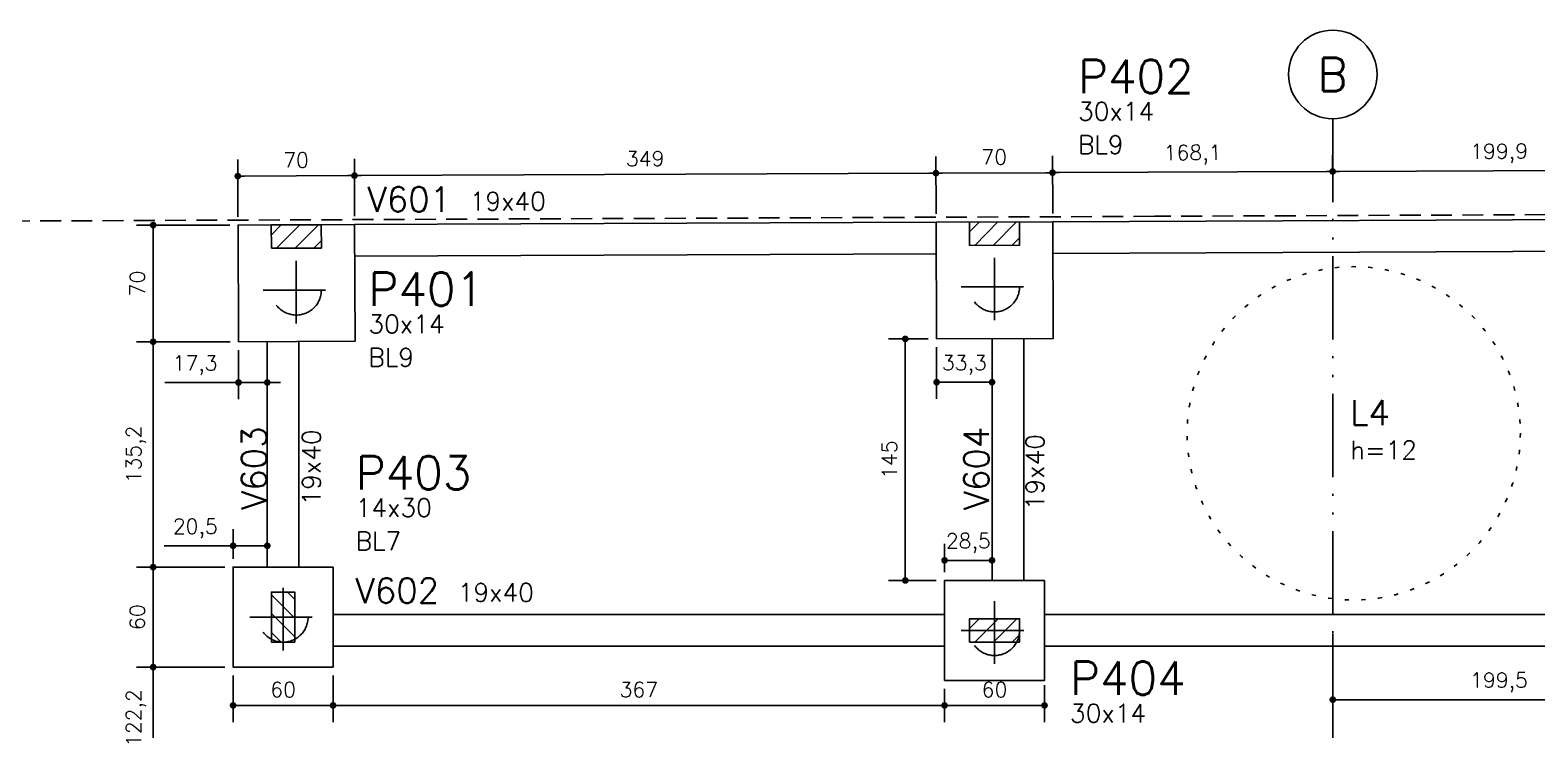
# Model space of a CAD drawing. Extents: x -15987 to 10953, y -16747 to -1189.
# Drawn here: x 1685 to 2589, y -14887 to -14467 of the extents above; entities that cross this region are included whole.
import ezdxf
from ezdxf.enums import TextEntityAlignment as Align

# ---------------------------------------------------------------- set-up
doc = ezdxf.new("R2010")
doc.units = 0
doc.header["$LTSCALE"] = 25
for name, pattern in [('DASHED2', [0.375, 0.25, -0.125]), ('ESTILO_TQS_0002', [0.4, 0.1, -0.3]), ('ESTILO_TQS_0004', [3.3, 2, -0.4, 0.05, -0.4, 0.05, -0.4])]:
    doc.linetypes.add(name, pattern=pattern)
for name, color, linetype in [('228', 7, 'Continuous'), ('COTA', 1, 'Continuous'), ('EIXOS', 1, 'ESTILO_TQS_0004'), ('ESTACA', 1, 'ESTILO_TQS_0002'), ('IND-EIXOS', 2, 'Continuous'), ('L-D', 2, 'Continuous'), ('L-N', 4, 'Continuous'), ('P-D', 2, 'Continuous'), ('P-N', 5, 'Continuous'), ('PIL-N', 4, 'Continuous'), ('PORTA', 3, 'ESTILO_TQS_0002'), ('TERRENO', 1, 'DASHED2'), ('TEXT-EIXOS', 3, 'Continuous'), ('VIG-D', 2, 'Continuous'), ('VIG-N', 4, 'Continuous'), ('VIGA', 3, 'Continuous')]:
    doc.layers.add(name, color=color, linetype=linetype)
doc.styles.add('COTA', font='romans.shx')
doc.styles.get("Standard").update_dxf_attribs({"font": 'romans.shx'})
doc.dimstyles.new('forma', dxfattribs={"dimscale": 5, "dimtxt": 1.8, "dimasz": 0.8, "dimexe": 2, "dimexo": 1, "dimgap": 1, "dimtad": 1, "dimdec": 1, "dimzin": 9, "dimtxsty": 'COTA', "dimblk1": 'DOT', "dimblk2": 'DOT', "dimsah": 1, "dimcen": 0, "dimdle": 1, "dimclrd": 256, "dimclre": 256, "dimclrt": 2, "dimadec": 0, "dimazin": 0, "dimtfac": 1, "dimtdec": 0, "dimtmove": 0, "dimatfit": 3, "dimfxl": 1, "dimtolj": 1, "dimtzin": 0, "dimarcsym": 0})

# ---------------------------------------------------------------- blocks, each defined once
blk = doc.blocks.new('_EST70')
at = {"layer": 'ESTACA', "linetype": 'ESTILO_TQS_0002'}
for p, q in [((0, -1.333), (0, 1.333)), ((-1.333, 0), (1.333, 0))]:
    blk.add_line(p, q, dxfattribs=at)
blk.add_circle((0, 0), 1, dxfattribs=at)
blk = doc.blocks.new('_Dot')
at = {"color": 0, "linetype": 'ByBlock', "lineweight": -2}
blk.add_line((-0.5, 0), (-1, 0), dxfattribs=at)
at = {"color": 0, "linetype": 'ByBlock', "const_width": 0.5}
blk.add_lwpolyline([(-0.25, 0, 1), (0.25, 0, 1)], format="xyb", close=True, dxfattribs=at)
blk = doc.blocks.new('*D509')
at = {"layer": 'COTA', "lineweight": -2, "transparency": 16777216}
for p, q in [((2233.52, -14862.35), (2233.52, -14882.32)), ((2293.52, -14860.2), (2293.52, -14882.32)), ((2289.52, -14872.32), (2237.52, -14872.32))]:
    blk.add_line(p, q, dxfattribs=at)
at = {"layer": 'Defpoints', "color": 0, "transparency": 16777216}
for p in [(2233.52, -14857.35), (2293.52, -14855.2), (2233.52, -14872.32)]:
    blk.add_point(p, dxfattribs=at)
at = {"layer": 'COTA', "lineweight": -2, "transparency": 16777216, "xscale": 4, "yscale": 4, "zscale": 4, "rotation": 180}
blk.add_blockref('_Dot', (2233.52, -14872.32), dxfattribs=at)
at = {"layer": 'COTA', "lineweight": -2, "transparency": 16777216, "xscale": 4, "yscale": 4, "zscale": 4}
blk.add_blockref('_Dot', (2293.52, -14872.32), dxfattribs=at)
at = {"layer": 'COTA', "color": 2, "transparency": 16777216, "insert": (2263.52, -14862.82), "char_height": 9, "attachment_point": 5, "style": 'COTA'}
blk.add_mtext('\\A1;60 ', dxfattribs=at)
blk = doc.blocks.new('*D510')
at = {"layer": 'COTA', "lineweight": -2, "transparency": 16777216}
for p, q in [((1866.52, -14854.35), (1866.52, -14882.32)), ((2233.52, -14862.35), (2233.52, -14882.32)), ((2229.52, -14872.32), (1870.52, -14872.32))]:
    blk.add_line(p, q, dxfattribs=at)
at = {"layer": 'Defpoints', "color": 0, "transparency": 16777216}
for p in [(1866.52, -14849.35), (2233.52, -14857.35), (1866.52, -14872.32)]:
    blk.add_point(p, dxfattribs=at)
at = {"layer": 'COTA', "lineweight": -2, "transparency": 16777216, "xscale": 4, "yscale": 4, "zscale": 4, "rotation": 180}
blk.add_blockref('_Dot', (1866.52, -14872.32), dxfattribs=at)
at = {"layer": 'COTA', "lineweight": -2, "transparency": 16777216, "xscale": 4, "yscale": 4, "zscale": 4}
blk.add_blockref('_Dot', (2233.52, -14872.32), dxfattribs=at)
at = {"layer": 'COTA', "color": 2, "transparency": 16777216, "insert": (2050.02, -14862.82), "char_height": 9, "attachment_point": 5, "style": 'COTA'}
blk.add_mtext('\\A1;367 ', dxfattribs=at)
blk = doc.blocks.new('*D511')
at = {"layer": 'COTA', "lineweight": -2, "transparency": 16777216}
for p, q in [((1806.52, -14854.35), (1806.52, -14882.32)), ((1866.52, -14854.35), (1866.52, -14882.32)), ((1862.52, -14872.32), (1810.52, -14872.32))]:
    blk.add_line(p, q, dxfattribs=at)
at = {"layer": 'Defpoints', "color": 0, "transparency": 16777216}
for p in [(1806.52, -14849.35), (1866.52, -14849.35), (1806.52, -14872.32)]:
    blk.add_point(p, dxfattribs=at)
at = {"layer": 'COTA', "lineweight": -2, "transparency": 16777216, "xscale": 4, "yscale": 4, "zscale": 4, "rotation": 180}
blk.add_blockref('_Dot', (1806.52, -14872.32), dxfattribs=at)
at = {"layer": 'COTA', "lineweight": -2, "transparency": 16777216, "xscale": 4, "yscale": 4, "zscale": 4}
blk.add_blockref('_Dot', (1866.52, -14872.32), dxfattribs=at)
at = {"layer": 'COTA', "color": 2, "transparency": 16777216, "insert": (1836.52, -14862.82), "char_height": 9, "attachment_point": 5, "style": 'COTA'}
blk.add_mtext('\\A1;60 ', dxfattribs=at)
blk = doc.blocks.new('*D512')
at = {"layer": 'COTA', "lineweight": -2, "transparency": 16777216}
for p, q in [((2466.52, -14829.39), (2466.52, -14878.87)), ((2666.02, -14856.75), (2666.02, -14878.87)), ((2470.52, -14868.87), (2662.02, -14868.87))]:
    blk.add_line(p, q, dxfattribs=at)
at = {"layer": 'Defpoints', "color": 0, "transparency": 16777216}
for p in [(2466.52, -14824.39), (2666.02, -14851.75), (2666.02, -14868.87)]:
    blk.add_point(p, dxfattribs=at)
at = {"layer": 'COTA', "lineweight": -2, "transparency": 16777216, "xscale": 4, "yscale": 4, "zscale": 4, "rotation": 180}
blk.add_blockref('_Dot', (2466.52, -14868.87), dxfattribs=at)
at = {"layer": 'COTA', "lineweight": -2, "transparency": 16777216, "xscale": 4, "yscale": 4, "zscale": 4}
blk.add_blockref('_Dot', (2666.02, -14868.87), dxfattribs=at)
at = {"layer": 'COTA', "color": 2, "transparency": 16777216, "insert": (2566.27, -14858.51), "char_height": 9, "attachment_point": 5, "style": 'COTA'}
blk.add_mtext('\\A1;199,5 ', dxfattribs=at)
blk = doc.blocks.new('*D516')
at = {"layer": 'COTA', "lineweight": -2, "transparency": 16777216}
for p, q in [((1801.52, -14849.35), (1748.54, -14849.35)), ((1758.54, -14967.6), (1758.54, -14853.35)), ((1776.52, -14971.6), (1748.54, -14971.6))]:
    blk.add_line(p, q, dxfattribs=at)
at = {"layer": 'Defpoints', "color": 0, "transparency": 16777216}
for p in [(1758.54, -14849.35), (1806.52, -14849.35), (1781.52, -14971.6)]:
    blk.add_point(p, dxfattribs=at)
at = {"layer": 'COTA', "lineweight": -2, "transparency": 16777216, "xscale": 4, "yscale": 4, "zscale": 4}
for p, rotation in [((1758.54, -14849.35), 90), ((1758.54, -14971.6), 270)]:
    blk.add_blockref('_Dot', p, dxfattribs=dict(at, rotation=rotation))
at = {"layer": 'COTA', "color": 2, "transparency": 16777216, "insert": (1748.18, -14879.95), "char_height": 9, "attachment_point": 5, "rotation": 90, "style": 'COTA'}
blk.add_mtext('\\A1;122,2 ', dxfattribs=at)
blk = doc.blocks.new('*D517')
at = {"layer": 'COTA', "lineweight": -2, "transparency": 16777216}
for p, q in [((1804.76, -14654.12), (1748.54, -14654.12)), ((1758.54, -14785.35), (1758.54, -14658.12)), ((1801.52, -14789.35), (1748.54, -14789.35))]:
    blk.add_line(p, q, dxfattribs=at)
at = {"layer": 'Defpoints', "color": 0, "transparency": 16777216}
for p in [(1758.54, -14654.12), (1809.76, -14654.12), (1806.52, -14789.35)]:
    blk.add_point(p, dxfattribs=at)
at = {"layer": 'COTA', "lineweight": -2, "transparency": 16777216, "xscale": 4, "yscale": 4, "zscale": 4}
for p, rotation in [((1758.54, -14654.12), 90), ((1758.54, -14789.35), 270)]:
    blk.add_blockref('_Dot', p, dxfattribs=dict(at, rotation=rotation))
at = {"layer": 'COTA', "color": 2, "transparency": 16777216, "insert": (1748.18, -14721.74), "char_height": 9, "attachment_point": 5, "rotation": 90, "style": 'COTA'}
blk.add_mtext('\\A1;135,2 ', dxfattribs=at)
blk = doc.blocks.new('*D518')
at = {"layer": 'COTA', "lineweight": -2, "transparency": 16777216}
for p, q in [((1804.46, -14584.12), (1748.54, -14584.12)), ((1758.54, -14650.12), (1758.54, -14588.12)), ((1804.76, -14654.12), (1748.54, -14654.12))]:
    blk.add_line(p, q, dxfattribs=at)
at = {"layer": 'Defpoints', "color": 0, "transparency": 16777216}
for p in [(1758.54, -14584.12), (1809.46, -14584.12), (1809.76, -14654.12)]:
    blk.add_point(p, dxfattribs=at)
at = {"layer": 'COTA', "lineweight": -2, "transparency": 16777216, "xscale": 4, "yscale": 4, "zscale": 4}
for p, rotation in [((1758.54, -14584.12), 90), ((1758.54, -14654.12), 270)]:
    blk.add_blockref('_Dot', p, dxfattribs=dict(at, rotation=rotation))
at = {"layer": 'COTA', "color": 2, "transparency": 16777216, "insert": (1749.04, -14619.12), "char_height": 9, "attachment_point": 5, "rotation": 90, "style": 'COTA'}
blk.add_mtext('\\A1;70 ', dxfattribs=at)
blk = doc.blocks.new('*D522')
at = {"layer": 'COTA', "lineweight": -2, "transparency": 16777216}
for p, q in [((1801.52, -14789.35), (1748.54, -14789.35)), ((1758.54, -14845.35), (1758.54, -14793.35)), ((1801.52, -14849.35), (1748.54, -14849.35))]:
    blk.add_line(p, q, dxfattribs=at)
at = {"layer": 'Defpoints', "color": 0, "transparency": 16777216}
for p in [(1758.54, -14789.35), (1806.52, -14789.35), (1806.52, -14849.35)]:
    blk.add_point(p, dxfattribs=at)
at = {"layer": 'COTA', "lineweight": -2, "transparency": 16777216, "xscale": 4, "yscale": 4, "zscale": 4}
for p, rotation in [((1758.54, -14789.35), 90), ((1758.54, -14849.35), 270)]:
    blk.add_blockref('_Dot', p, dxfattribs=dict(at, rotation=rotation))
at = {"layer": 'COTA', "color": 2, "transparency": 16777216, "insert": (1749.04, -14819.35), "char_height": 9, "attachment_point": 5, "rotation": 90, "style": 'COTA'}
blk.add_mtext('\\A1;60 ', dxfattribs=at)
blk = doc.blocks.new('*D523')
at = {"layer": 'COTA', "lineweight": -2, "transparency": 16777216}
for p, q in [((2223.76, -14652.39), (2199.97, -14652.39)), ((2209.97, -14793.35), (2209.97, -14656.39)), ((2228.52, -14797.35), (2199.97, -14797.35))]:
    blk.add_line(p, q, dxfattribs=at)
at = {"layer": 'Defpoints', "color": 0, "transparency": 16777216}
for p in [(2209.97, -14652.39), (2228.76, -14652.39), (2233.52, -14797.35)]:
    blk.add_point(p, dxfattribs=at)
at = {"layer": 'COTA', "lineweight": -2, "transparency": 16777216, "xscale": 4, "yscale": 4, "zscale": 4}
for p, rotation in [((2209.97, -14652.39), 90), ((2209.97, -14797.35), 270)]:
    blk.add_blockref('_Dot', p, dxfattribs=dict(at, rotation=rotation))
at = {"layer": 'COTA', "color": 2, "transparency": 16777216, "insert": (2200.47, -14724.87), "char_height": 9, "attachment_point": 5, "rotation": 90, "style": 'COTA'}
blk.add_mtext('\\A1;145 ', dxfattribs=at)
blk = doc.blocks.new('*D524')
at = {"layer": 'COTA', "lineweight": -2, "transparency": 16777216}
for p, q in [((1809.44, -14579.12), (1809.3, -14544.72)), ((1879.44, -14578.82), (1879.3, -14544.42)), ((1813.34, -14554.7), (1875.34, -14554.44))]:
    blk.add_line(p, q, dxfattribs=at)
at = {"layer": 'Defpoints', "color": 0, "transparency": 16777216}
for p in [(1879.34, -14554.42), (1809.46, -14584.12), (1879.46, -14583.82)]:
    blk.add_point(p, dxfattribs=at)
at = {"layer": 'COTA', "lineweight": -2, "transparency": 16777216, "xscale": 4, "yscale": 4, "zscale": 4}
for p, rotation in [((1809.34, -14554.72), 180.243980354564), ((1879.34, -14554.42), 0.2439803545640222)]:
    blk.add_blockref('_Dot', p, dxfattribs=dict(at, rotation=rotation))
at = {"layer": 'COTA', "color": 2, "transparency": 16777216, "insert": (1844.3, -14545.07), "char_height": 9, "attachment_point": 5, "rotation": 0.24398, "style": 'COTA'}
blk.add_mtext('\\A1;70 ', dxfattribs=at)
blk = doc.blocks.new('*D525')
at = {"layer": 'COTA', "lineweight": -2, "transparency": 16777216}
for p, q in [((1879.44, -14578.82), (1879.3, -14544.42)), ((2228.44, -14577.39), (2228.3, -14542.94)), ((1883.34, -14554.4), (2224.34, -14552.95))]:
    blk.add_line(p, q, dxfattribs=at)
at = {"layer": 'Defpoints', "color": 0, "transparency": 16777216}
for p in [(2228.34, -14552.93), (1879.46, -14583.82), (2228.46, -14582.39)]:
    blk.add_point(p, dxfattribs=at)
at = {"layer": 'COTA', "lineweight": -2, "transparency": 16777216, "xscale": 4, "yscale": 4, "zscale": 4}
for p, rotation in [((1879.34, -14554.42), 180.243980354564), ((2228.34, -14552.93), 0.2439803545640095)]:
    blk.add_blockref('_Dot', p, dxfattribs=dict(at, rotation=rotation))
at = {"layer": 'COTA', "color": 2, "transparency": 16777216, "insert": (2053.8, -14544.18), "char_height": 9, "attachment_point": 5, "rotation": 0.24398, "style": 'COTA'}
blk.add_mtext('\\A1;349 ', dxfattribs=at)
blk = doc.blocks.new('*D526')
at = {"layer": 'COTA', "lineweight": -2, "transparency": 16777216}
for p, q in [((2228.44, -14577.39), (2228.3, -14542.94)), ((2298.44, -14577.09), (2298.3, -14542.64)), ((2232.34, -14552.92), (2294.34, -14552.65))]:
    blk.add_line(p, q, dxfattribs=at)
at = {"layer": 'Defpoints', "color": 0, "transparency": 16777216}
for p in [(2298.34, -14552.64), (2228.46, -14582.39), (2298.46, -14582.09)]:
    blk.add_point(p, dxfattribs=at)
at = {"layer": 'COTA', "lineweight": -2, "transparency": 16777216, "xscale": 4, "yscale": 4, "zscale": 4}
for p, rotation in [((2228.34, -14552.93), 180.243980354564), ((2298.34, -14552.64), 0.2439803545640095)]:
    blk.add_blockref('_Dot', p, dxfattribs=dict(at, rotation=rotation))
at = {"layer": 'COTA', "color": 2, "transparency": 16777216, "insert": (2263.3, -14543.29), "char_height": 9, "attachment_point": 5, "rotation": 0.24398, "style": 'COTA'}
blk.add_mtext('\\A1;70 ', dxfattribs=at)
blk = doc.blocks.new('*D527')
at = {"layer": 'COTA', "lineweight": -2, "transparency": 16777216}
for p, q in [((2233.52, -14792.35), (2233.52, -14775.27)), ((2262.02, -14792.35), (2262.02, -14775.27)), ((2237.52, -14785.27), (2258.02, -14785.27))]:
    blk.add_line(p, q, dxfattribs=at)
at = {"layer": 'Defpoints', "color": 0, "transparency": 16777216}
for p in [(2262.02, -14785.27), (2233.52, -14797.35), (2262.02, -14797.35)]:
    blk.add_point(p, dxfattribs=at)
at = {"layer": 'COTA', "lineweight": -2, "transparency": 16777216, "xscale": 4, "yscale": 4, "zscale": 4, "rotation": 180}
blk.add_blockref('_Dot', (2233.52, -14785.27), dxfattribs=at)
at = {"layer": 'COTA', "lineweight": -2, "transparency": 16777216, "xscale": 4, "yscale": 4, "zscale": 4}
blk.add_blockref('_Dot', (2262.02, -14785.27), dxfattribs=at)
at = {"layer": 'COTA', "color": 2, "transparency": 16777216, "insert": (2247.77, -14774.91), "char_height": 9, "attachment_point": 5, "style": 'COTA'}
blk.add_mtext('\\A1;28,5 ', dxfattribs=at)
blk = doc.blocks.new('*D528')
at = {"layer": 'COTA', "lineweight": -2, "transparency": 16777216}
for p, q in [((2228.76, -14657.39), (2228.76, -14688.4)), ((2262.02, -14657.23), (2262.02, -14688.4)), ((2232.76, -14678.4), (2258.02, -14678.4))]:
    blk.add_line(p, q, dxfattribs=at)
at = {"layer": 'Defpoints', "color": 0, "transparency": 16777216}
for p in [(2228.76, -14652.39), (2262.02, -14652.23), (2262.02, -14678.4)]:
    blk.add_point(p, dxfattribs=at)
at = {"layer": 'COTA', "lineweight": -2, "transparency": 16777216, "xscale": 4, "yscale": 4, "zscale": 4, "rotation": 180}
blk.add_blockref('_Dot', (2228.76, -14678.4), dxfattribs=at)
at = {"layer": 'COTA', "lineweight": -2, "transparency": 16777216, "xscale": 4, "yscale": 4, "zscale": 4}
blk.add_blockref('_Dot', (2262.02, -14678.4), dxfattribs=at)
at = {"layer": 'COTA', "color": 2, "transparency": 16777216, "insert": (2245.39, -14668.04), "char_height": 9, "attachment_point": 5, "style": 'COTA'}
blk.add_mtext('\\A1;33,3 ', dxfattribs=at)
blk = doc.blocks.new('*D584')
at = {"layer": 'COTA', "lineweight": -2, "transparency": 16777216}
for p, q in [((1809.76, -14659.12), (1809.76, -14688.54)), ((1827.02, -14659.04), (1827.02, -14688.54)), ((1805.76, -14678.54), (1765.62, -14678.54)), ((1827.02, -14678.54), (1809.76, -14678.54)), ((1831.02, -14678.54), (1835.02, -14678.54))]:
    blk.add_line(p, q, dxfattribs=at)
at = {"layer": 'Defpoints', "color": 0, "transparency": 16777216}
for p in [(1809.76, -14654.12), (1827.02, -14654.04), (1809.76, -14678.54)]:
    blk.add_point(p, dxfattribs=at)
at = {"layer": 'COTA', "lineweight": -2, "transparency": 16777216, "xscale": 4, "yscale": 4, "zscale": 4}
blk.add_blockref('_Dot', (1809.76, -14678.54), dxfattribs=at)
at = {"layer": 'COTA', "lineweight": -2, "transparency": 16777216, "xscale": 4, "yscale": 4, "zscale": 4, "rotation": 180}
blk.add_blockref('_Dot', (1827.02, -14678.54), dxfattribs=at)
at = {"layer": 'COTA', "color": 2, "transparency": 16777216, "insert": (1783.69, -14668.19), "char_height": 9, "attachment_point": 5, "style": 'COTA'}
blk.add_mtext('\\A1;17,3 ', dxfattribs=at)
blk = doc.blocks.new('*D591')
at = {"layer": 'COTA', "lineweight": -2, "transparency": 16777216}
for p, q in [((1806.52, -14784.35), (1806.52, -14766.53)), ((1827.02, -14784.35), (1827.02, -14766.53)), ((1806.52, -14776.53), (1765.09, -14776.53)), ((1823.02, -14776.53), (1810.52, -14776.53))]:
    blk.add_line(p, q, dxfattribs=at)
at = {"layer": 'Defpoints', "color": 0, "transparency": 16777216}
for p in [(1827.02, -14776.53), (1806.52, -14789.35), (1827.02, -14789.35)]:
    blk.add_point(p, dxfattribs=at)
at = {"layer": 'COTA', "lineweight": -2, "transparency": 16777216, "xscale": 4, "yscale": 4, "zscale": 4, "rotation": 180}
blk.add_blockref('_Dot', (1806.52, -14776.53), dxfattribs=at)
at = {"layer": 'COTA', "lineweight": -2, "transparency": 16777216, "xscale": 4, "yscale": 4, "zscale": 4}
blk.add_blockref('_Dot', (1827.02, -14776.53), dxfattribs=at)
at = {"layer": 'COTA', "color": 2, "transparency": 16777216, "insert": (1783.81, -14766.18), "char_height": 9, "attachment_point": 5, "style": 'COTA'}
blk.add_mtext('\\A1;20,5 ', dxfattribs=at)
blk = doc.blocks.new('*D592')
at = {"layer": 'COTA', "lineweight": -2, "transparency": 16777216}
for p, q in [((2298.44, -14577.09), (2298.3, -14542.64)), ((2466.5, -14558.59), (2466.42, -14541.92)), ((2302.34, -14552.62), (2462.47, -14551.94))]:
    blk.add_line(p, q, dxfattribs=at)
at = {"layer": 'Defpoints', "color": 0, "transparency": 16777216}
for p in [(2466.47, -14551.92), (2466.52, -14563.59), (2298.46, -14582.09)]:
    blk.add_point(p, dxfattribs=at)
at = {"layer": 'COTA', "lineweight": -2, "transparency": 16777216, "xscale": 4, "yscale": 4, "zscale": 4}
for p, rotation in [((2466.47, -14551.92), 0.2439803545640095), ((2298.34, -14552.64), 180.243980354564)]:
    blk.add_blockref('_Dot', p, dxfattribs=dict(at, rotation=rotation))
at = {"layer": 'COTA', "color": 2, "transparency": 16777216, "insert": (2382.36, -14541.92), "char_height": 9, "attachment_point": 5, "rotation": 0.24398, "style": 'COTA'}
blk.add_mtext('\\A1;168,1 ', dxfattribs=at)
blk = doc.blocks.new('*D595')
at = {"layer": 'COTA', "lineweight": -2, "transparency": 16777216}
for p, q in [((2666.43, -14575.57), (2666.28, -14541.07)), ((2466.5, -14558.59), (2466.42, -14541.92)), ((2470.47, -14551.9), (2662.33, -14551.09))]:
    blk.add_line(p, q, dxfattribs=at)
at = {"layer": 'Defpoints', "color": 0, "transparency": 16777216}
for p in [(2666.33, -14551.07), (2466.52, -14563.59), (2666.45, -14580.57)]:
    blk.add_point(p, dxfattribs=at)
at = {"layer": 'COTA', "lineweight": -2, "transparency": 16777216, "xscale": 4, "yscale": 4, "zscale": 4}
for p, rotation in [((2466.47, -14551.92), 180.243980354564), ((2666.33, -14551.07), 0.2439803545640095)]:
    blk.add_blockref('_Dot', p, dxfattribs=dict(at, rotation=rotation))
at = {"layer": 'COTA', "color": 2, "transparency": 16777216, "insert": (2566.35, -14541.14), "char_height": 9, "attachment_point": 5, "rotation": 0.24398, "style": 'COTA'}
blk.add_mtext('\\A1;199,9 ', dxfattribs=at)

msp = doc.modelspace()

# ---------------------------------------------------------------- hatches: boundary and pattern name
at = {"layer": 'COTA'}
h = msp.add_hatch(dxfattribs=at)
h.set_pattern_fill('ANSI31', color=256, scale=2.5, angle=0.23717)
h.set_pattern_definition([(45.23717, (669.5945, 7483.593), (-5.635845, 5.589379), [])])
h.paths.add_polyline_path([(1829.52, -14598.03), (1859.52, -14597.91), (1859.46, -14583.91), (1829.46, -14584.03)])
h = msp.add_hatch(dxfattribs=at)
h.set_pattern_fill('ANSI31', color=256, scale=2.5, angle=0.23717)
h.set_pattern_definition([(45.23717, (1088.595, 7485.328), (-5.635845, 5.589379), [])])
h.paths.add_polyline_path([(2248.52, -14596.3), (2278.52, -14596.17), (2278.46, -14582.17), (2248.46, -14582.3)])
h = msp.add_hatch(dxfattribs=at)
h.set_pattern_fill('ANSI31', color=256, scale=2.5, angle=90)
h.set_pattern_definition([(135, (-20242.717, -15902.864), (-5.61266, -5.61266), [])])
h.paths.add_polyline_path([(1843.52, -14834.35), (1843.52, -14804.35), (1829.52, -14804.35), (1829.52, -14834.35)])
h = msp.add_hatch(dxfattribs=at)
h.set_pattern_fill('ANSI31', color=256, scale=2.5)
h.set_pattern_definition([(45, (1180.0085, 7251.888), (-5.61266, 5.61266), [])])
h.paths.add_polyline_path([(2248.52, -14834.35), (2278.52, -14834.35), (2278.52, -14820.35), (2248.52, -14820.35)])

# ---------------------------------------------------------------- linework, layer by layer
at = {"layer": 'EIXOS'}
msp.add_line((2466.52, -14520.3), (2466.52, -16620.71), dxfattribs=at)
at = {"layer": 'IND-EIXOS'}
msp.add_circle((2466.52, -14493.71), 26.59, dxfattribs=at)
at = {"layer": 'P-N', "linetype": 'Continuous'}
for points in [[(1829.52, -14598.03), (1859.52, -14597.91), (1859.46, -14583.91), (1829.46, -14584.03), (1829.52, -14598.03)], [(2248.52, -14596.3), (2278.52, -14596.17), (2278.46, -14582.17), (2248.46, -14582.3), (2248.52, -14596.3)], [(1843.52, -14834.35), (1843.52, -14804.35), (1829.52, -14804.35), (1829.52, -14834.35), (1843.52, -14834.35)], [(2248.52, -14834.35), (2278.52, -14834.35), (2278.52, -14820.35), (2248.52, -14820.35), (2248.52, -14834.35)]]:
    msp.add_lwpolyline(points, dxfattribs=at)
at = {"layer": 'PORTA'}
msp.add_circle((2479.1, -14709.04), 100, dxfattribs=at)
at = {"layer": 'TERRENO', "linetype": 'DASHED2', "ltscale": 2}
msp.add_lwpolyline([(798.65, -16597.01), (1370.85, -16596.96), (1899.7, -16605.56), (2137.16, -16606.46), (2374.62, -16607.28), (2842.89, -16599.37), (3089.44, -16607.28), (4021.12, -16595.9), (4334.18, -16588.63), (4436.7, -16599.32), (4458.36, -15870.12), (4449.9, -15869.21), (4485.38, -15540.08), (4502.87, -15454.87), (4554.85, -14902.42), (4578.78, -14587.19), (4033.18, -14580.33), (4033.51, -14592.87), (3025.53, -14576), (2359.47, -14578.84), (1610.11, -14581.94), (927.42, -14584.99)], dxfattribs=at)
at = {"layer": 'VIGA'}
for points in [[(1879.46, -14583.82), (1879.76, -14653.82), (1809.76, -14654.12), (1809.46, -14584.12)], [(2298.46, -14582.09), (2298.76, -14652.09), (2228.76, -14652.39), (2228.46, -14582.39)], [(1866.52, -14789.35), (1866.52, -14849.35), (1806.52, -14849.35), (1806.52, -14789.35)], [(2293.52, -14797.35), (2293.52, -14857.35), (2233.52, -14857.35), (2233.52, -14797.35)]]:
    msp.add_lwpolyline(points, close=True, dxfattribs=at)
for points in [[(1879.46, -14583.82), (2228.46, -14582.38)], [(2298.46, -14582.09), (2666.45, -14580.57)], [(1879.54, -14602.83), (2228.55, -14601.38)], [(2298.54, -14601.09), (2666.53, -14599.57)], [(1827.02, -14789.35), (1827.02, -14654.04)], [(1846.02, -14789.35), (1846.02, -14653.98)], [(2262.02, -14797.35), (2262.02, -14652.23)], [(2281.02, -14797.35), (2281.02, -14652.17)], [(2233.52, -14817.85), (1866.52, -14817.85)], [(2666.02, -14817.85), (2293.52, -14817.85)], [(2233.52, -14836.85), (1866.52, -14836.85)], [(2666.02, -14836.85), (2293.52, -14836.85)]]:
    msp.add_lwpolyline(points, dxfattribs=at)

# ---------------------------------------------------------------- block references
at = {"layer": '228', "linetype": 'Continuous', "xscale": 14.99995, "yscale": 14.99995, "zscale": 0.42857}
for p in [(1844.46, -14623.12), (2263.49, -14621.21), (1836.52, -14819.35), (2263.52, -14827.35)]:
    msp.add_blockref('_EST70', p, dxfattribs=at)

# ---------------------------------------------------------------- texts
at = {"layer": 'L-D'}
msp.add_text('h=12', height=11, dxfattribs=at).set_placement((2476.99, -14724.6))
at = {"layer": 'L-N'}
msp.add_text('L4', height=15, dxfattribs=at).set_placement((2476.99, -14704.2))
at = {"layer": 'P-D', "linetype": 'Continuous'}
for s, p in [('30x14', (2313.62, -14521.35, 0.02)), ('BL9', (2313.62, -14541.35, 0.02)), ('30x14', (1887.72, -14648.97, 0.02)), ('BL9', (1887.72, -14668.97, 0.02)), ('14x30', (1880.07, -14759.17, 0.02)), ('BL7', (1880.07, -14779.17, 0.02)), ('30x14', (2308.79, -14882.48, 0.02))]:
    msp.add_text(s, height=11, dxfattribs=at).set_placement(p)
at = {"layer": 'PIL-N', "linetype": 'Continuous'}
for s, p in [('P402', (2313.62, -14504.85, 0.02)), ('P401', (1887.72, -14632.47, 0.02)), ('P403', (1880.07, -14742.67, 0.02)), ('P404', (2308.79, -14865.98, 0.02))]:
    msp.add_text(s, height=20, dxfattribs=at).set_placement(p)
at = {"layer": 'TEXT-EIXOS'}
msp.add_text('B', height=20, dxfattribs=at).set_placement((2466.41, -14493.71), align=Align.MIDDLE_CENTER)
at = {"layer": 'VIG-D', "linetype": 'Continuous'}
for p in [(1948.5, -14575.28), (1941.34, -14810.01)]:
    msp.add_text('19x40', height=11, dxfattribs=at).set_placement(p)
for p in [(1859.01, -14752.41), (2293.29, -14755.2)]:
    msp.add_text('19x40', height=11, rotation=90, dxfattribs=at).set_placement(p)
at = {"layer": 'VIG-N', "linetype": 'Continuous'}
for s, p in [('V601', (1887.17, -14576.16)), ('V602', (1880.01, -14810.89))]:
    msp.add_text(s, height=15, dxfattribs=at).set_placement(p)
for s, p in [('V603', (1826.61, -14755.06)), ('V604', (2260.16, -14755.22))]:
    msp.add_text(s, height=15, rotation=90, dxfattribs=at).set_placement(p)

# ---------------------------------------------------------------- dimensions: what is measured, and where the dimension line sits
at = {"layer": 'COTA'}
dim = msp.add_aligned_dim(p1=(1809.46, -14584.12), p2=(1879.46, -14583.82), distance=29.4, dimstyle='forma', override={"dimpost": ' '}, dxfattribs=at)
dim.commit()
dim.dimension.update_dxf_attribs({"geometry": '*D524', "text_midpoint": (1844.3, -14545.07)})
for base, p1, p2, angle, override, picture, middle in [((2228.34, -14552.93), (1879.46, -14583.82), (2228.46, -14582.39), 180.24398, {"dimpost": ' ', "dimtmove": 1}, '*D525', (2053.8, -14544.18)), ((2298.34, -14552.64), (2228.46, -14582.39), (2298.46, -14582.09), 180.24398, {"dimpost": ' ', "dimtmove": 1}, '*D526', (2263.3, -14543.29)), ((2466.47, -14551.92), (2298.46, -14582.09), (2466.52, -14563.59), 180.24398, {"dimpost": ' ', "dimtmove": 1}, '*D592', (2382.36, -14541.92)), ((2666.33, -14551.07), (2466.52, -14563.59), (2666.45, -14580.57), 180.24398, {"dimpost": ' ', "dimtmove": 1}, '*D595', (2566.35, -14541.14)), ((1758.54, -14584.12), (1809.76, -14654.12), (1809.46, -14584.12), 90, {"dimpost": ' ', "dimtmove": 1}, '*D518', (1749.04, -14619.12)), ((1758.54, -14654.12), (1806.52, -14789.35), (1809.76, -14654.12), 90, {"dimpost": ' ', "dimtmove": 1}, '*D517', (1748.18, -14721.74)), ((2209.97, -14652.39), (2233.52, -14797.35), (2228.76, -14652.39), 90, {"dimpost": ' '}, '*D523', (2200.47, -14724.87)), ((1758.54, -14789.35), (1806.52, -14849.35), (1806.52, -14789.35), 90, {"dimpost": ' ', "dimtmove": 1}, '*D522', (1749.04, -14819.35))]:
    dim = msp.add_linear_dim(base=base, p1=p1, p2=p2, angle=angle, dimstyle='forma', override=override, dxfattribs=at)
    dim.commit()
    dim.dimension.update_dxf_attribs({"geometry": picture, "text_midpoint": middle})
for base, p1, p2, override, picture, middle in [((1809.76, -14678.54), (1827.02, -14654.04), (1809.76, -14654.12), {"dimpost": ' '}, '*D584', (1783.69, -14668.19)), ((2666.02, -14868.87), (2466.52, -14824.39), (2666.02, -14851.75), {"dimpost": ' ', "dimtmove": 1}, '*D512', (2566.27, -14858.51)), ((1806.52, -14872.32), (1866.52, -14849.35), (1806.52, -14849.35), {"dimpost": ' ', "dimtmove": 1}, '*D511', (1836.52, -14862.82)), ((1866.52, -14872.32), (2233.52, -14857.35), (1866.52, -14849.35), {"dimpost": ' ', "dimtmove": 1}, '*D510', (2050.02, -14862.82)), ((2233.52, -14872.32), (2293.52, -14855.2), (2233.52, -14857.35), {"dimpost": ' ', "dimtmove": 1}, '*D509', (2263.52, -14862.82))]:
    dim = msp.add_linear_dim(base=base, p1=p1, p2=p2, dimstyle='forma', override=override, dxfattribs=at)
    dim.commit()
    dim.dimension.update_dxf_attribs({"geometry": picture, "text_midpoint": middle})
for base, p1, p2, picture, middle in [((2262.02, -14678.4), (2228.76, -14652.39), (2262.02, -14652.23), '*D528', (2245.39, -14678.4)), ((1827.02, -14776.53), (1806.52, -14789.35), (1827.02, -14789.35), '*D591', (1783.81, -14776.53)), ((2262.02, -14785.27), (2233.52, -14797.35), (2262.02, -14797.35), '*D527', (2247.77, -14785.27))]:
    dim = msp.add_linear_dim(base=base, p1=p1, p2=p2, dimstyle='forma', override={"dimpost": ' '}, dxfattribs=at)
    dim.commit()
    dim.dimension.update_dxf_attribs({"geometry": picture, "text_midpoint": middle, "dimtype": 128})
dim = msp.add_linear_dim(base=(1758.5411, -14849.3507), p1=(1781.5169, -14971.5974), p2=(1806.5219, -14849.3507), angle=90, dimstyle='forma', override={"dimpost": ' '}, dxfattribs=at)
dim.commit()
dim.dimension.update_dxf_attribs({"geometry": '*D516', "text_midpoint": (1758.5411, -14879.9461), "dimtype": 128})

doc.saveas('drawing.dxf')
